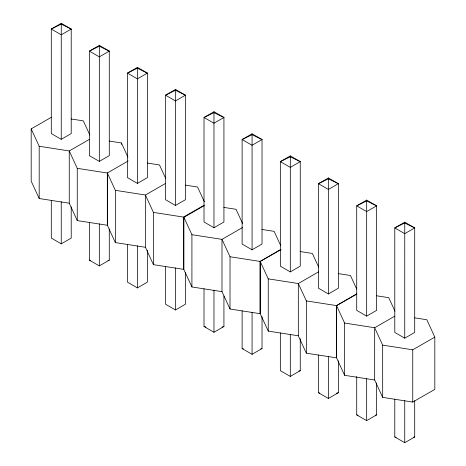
<?xml version="1.0" encoding="UTF-8"?>
<svg xmlns="http://www.w3.org/2000/svg" width="466" height="466" viewBox="0 0 466 466"><rect width="100%" height="100%" fill="white"/><g stroke="black" fill="none" stroke-linecap="round" stroke-linejoin="round"><path stroke-width="0.7" d="M61.262 23.3L61.244 139.317L71.211 133.573L71.211 29.055L61.262 23.3L51.295 29.043L51.295 133.561L61.244 139.317M99.334 45.371L99.322 161.382L109.283 155.638L109.283 51.12L99.334 45.371L89.373 51.114L89.373 155.632L99.322 161.382M137.423 67.372L137.406 183.388L147.373 177.639L147.373 73.121L137.423 67.372L127.457 73.115L127.457 177.633L137.406 183.388M175.496 89.437L175.478 205.454L185.445 199.71L185.445 95.192L175.496 89.437L165.529 95.186L165.529 199.704L175.478 205.454M366.678 200.1L366.666 316.111L376.627 310.368L376.627 205.85L366.678 200.1L356.717 205.844L356.717 310.362L366.666 316.111M404.756 222.165L404.738 338.182L414.705 332.439L414.705 227.921L404.756 222.165L394.789 227.909L394.789 332.427L404.738 338.182M213.97 111.729L204.015 117.479L204.015 221.997L213.97 227.746L223.93 221.997L223.93 117.479L213.97 111.729L213.97 227.746M51.295 200.339L51.295 238.079L61.244 243.835L71.211 238.091L71.211 206.881M252.071 133.783L242.116 139.532L242.116 244.05L252.071 249.799L262.026 244.05L262.026 139.532L252.071 133.783L252.071 249.799M89.373 222.404L89.373 260.15L99.322 265.9L109.283 260.156L109.283 228.946M290.301 155.883L280.34 161.632L280.34 266.15L290.301 271.899L300.255 266.15L300.255 161.632L290.301 155.883L290.301 271.899M127.457 244.411L127.457 282.151L137.406 287.906L147.373 282.157L147.373 250.225M328.396 177.942L318.441 183.686L318.441 288.204L328.396 293.953L338.351 288.204L338.351 183.686L328.396 177.942L328.396 293.953M165.529 266.476L165.529 304.222L175.478 309.972L185.445 304.228L185.445 272.29M204.015 288.774L204.015 326.515L213.97 332.264L223.93 326.515L223.93 296.032M242.116 310.828L242.116 348.568L252.071 354.317L262.026 348.568L262.026 316.635M280.34 332.928L280.34 370.668L290.301 376.417L300.255 370.668L300.255 338.735M318.441 354.981L318.441 392.727L328.396 398.471L338.351 392.727L338.351 360.789M356.717 376.412L356.717 414.88L366.666 420.629L376.627 414.886L376.627 382.953M394.789 399.205L394.789 436.945L404.738 442.7L414.705 436.957L414.705 400.667M128.15 160.986L107.331 173.014L107.331 225.276L77.257 220.587L69.253 203.205L39.185 198.516L31.181 181.134L31.181 128.878L51.359 117.275M89.431 139.346L69.253 150.949L39.185 146.26L31.181 128.878M165.593 183.412L145.415 195.015L115.347 190.326L107.343 172.95L107.343 225.206L115.347 242.588L145.415 247.277L153.419 264.659L183.488 269.348L183.488 217.086L204.3 205.122M280.887 249.456L260.092 261.426L260.092 313.688L230.018 309.01L221.991 291.634L191.916 286.957L183.895 269.581L183.895 217.319L204.061 205.71M242.786 227.402L221.991 239.373L191.916 234.695L183.895 217.319M356.583 293.97L336.417 305.585L336.417 357.841L306.343 353.164L298.322 335.788L268.247 331.11L260.22 313.735L260.22 261.473L281.015 249.502M318.482 271.917L298.322 283.532L268.247 278.854L260.22 261.473M414.641 317.847L426.815 319.74L434.819 337.122L434.819 389.384L412.748 402.071L382.679 397.382L374.676 380.006L344.607 375.316L336.603 357.935L336.603 305.679L356.781 294.075M394.853 316.14L374.676 327.744L344.607 323.055L336.603 305.679M374.676 380.006L374.676 327.744L382.679 345.125L412.748 349.815L434.819 337.122M107.949 260.5L109.283 260.156M375.293 415.229L376.627 414.886M413.365 437.3L414.705 436.957M221.95 327.021L223.93 326.515M260.71 348.906L262.026 348.568M298.939 371.006L300.255 370.668M336.376 393.228L338.351 392.727M71.152 118.976L83.321 120.875L89.845 135.035M109.225 141.047L121.393 142.946L127.917 157.106M147.314 163.048L159.483 164.947L165.71 178.466M185.386 185.119L197.555 187.017L204.376 201.819M69.253 203.205L69.253 150.949L77.257 168.325L107.331 173.014M223.855 207.405L236.023 209.298L242.565 223.459M145.415 247.277L145.415 195.015L153.419 212.397L183.488 217.086M261.95 229.458L274.125 231.352L280.66 245.512M300.18 251.558L312.354 253.452L318.593 266.966M221.991 291.634L221.991 239.373L230.018 256.749L260.092 261.426M338.275 273.612L350.449 275.505L356.694 289.025M376.569 295.776L388.743 297.675L394.964 311.189M298.322 335.788L298.322 283.532L306.343 300.908L336.417 305.585M204.015 326.515L206.019 327.021M242.116 348.568L243.45 348.906M318.441 392.727L319.775 393.059M89.373 260.15L90.689 260.494M356.717 414.88L358.034 415.223M394.789 436.945L396.112 437.294M412.748 349.815L412.748 402.071M404.738 400.603L404.738 442.7M382.679 345.125L382.679 397.382M366.666 378.532L366.666 420.629M344.607 323.055L344.607 375.316M328.396 356.373L328.396 398.471M306.343 300.908L306.343 353.164M290.301 334.32L290.301 376.417M268.247 278.854L268.247 331.11M252.071 312.22L252.071 354.317M230.018 256.749L230.018 309.01M213.97 290.167L213.97 332.264M191.916 234.695L191.916 286.957M175.478 267.874L175.478 309.972M153.419 212.397L153.419 264.659M137.406 245.809L137.406 287.906M121.393 142.946L121.393 144.396M115.347 190.326L115.347 242.588M99.322 223.802L99.322 265.9M77.257 168.325L77.257 220.587M61.244 201.737L61.244 243.835M39.185 146.26L39.185 198.516M71.211 29.055L61.244 34.799L51.295 29.043L61.232 24.145L71.211 29.055M109.283 51.12L99.322 56.864L89.373 51.114L99.305 46.216L109.283 51.12M147.373 73.121L137.406 78.871L127.457 73.115L137.394 68.217L147.373 73.121M185.445 95.192L175.478 100.936L165.529 95.186L175.466 90.282L185.445 95.192M223.93 117.479L213.97 123.228L204.015 117.479L213.993 112.626L223.93 117.479M262.026 139.532L252.071 145.281L242.116 139.532L252.089 134.686L262.026 139.532M300.255 161.632L290.301 167.381L280.34 161.632L290.318 156.786L300.255 161.632M338.351 183.686L328.396 189.435L318.441 183.686L328.419 178.839L338.351 183.686M376.627 205.85L366.666 211.593L356.717 205.844L366.655 200.945L376.627 205.85M414.705 227.921L404.738 233.664L394.789 227.909L404.727 223.01L414.705 227.921"/></g></svg>
